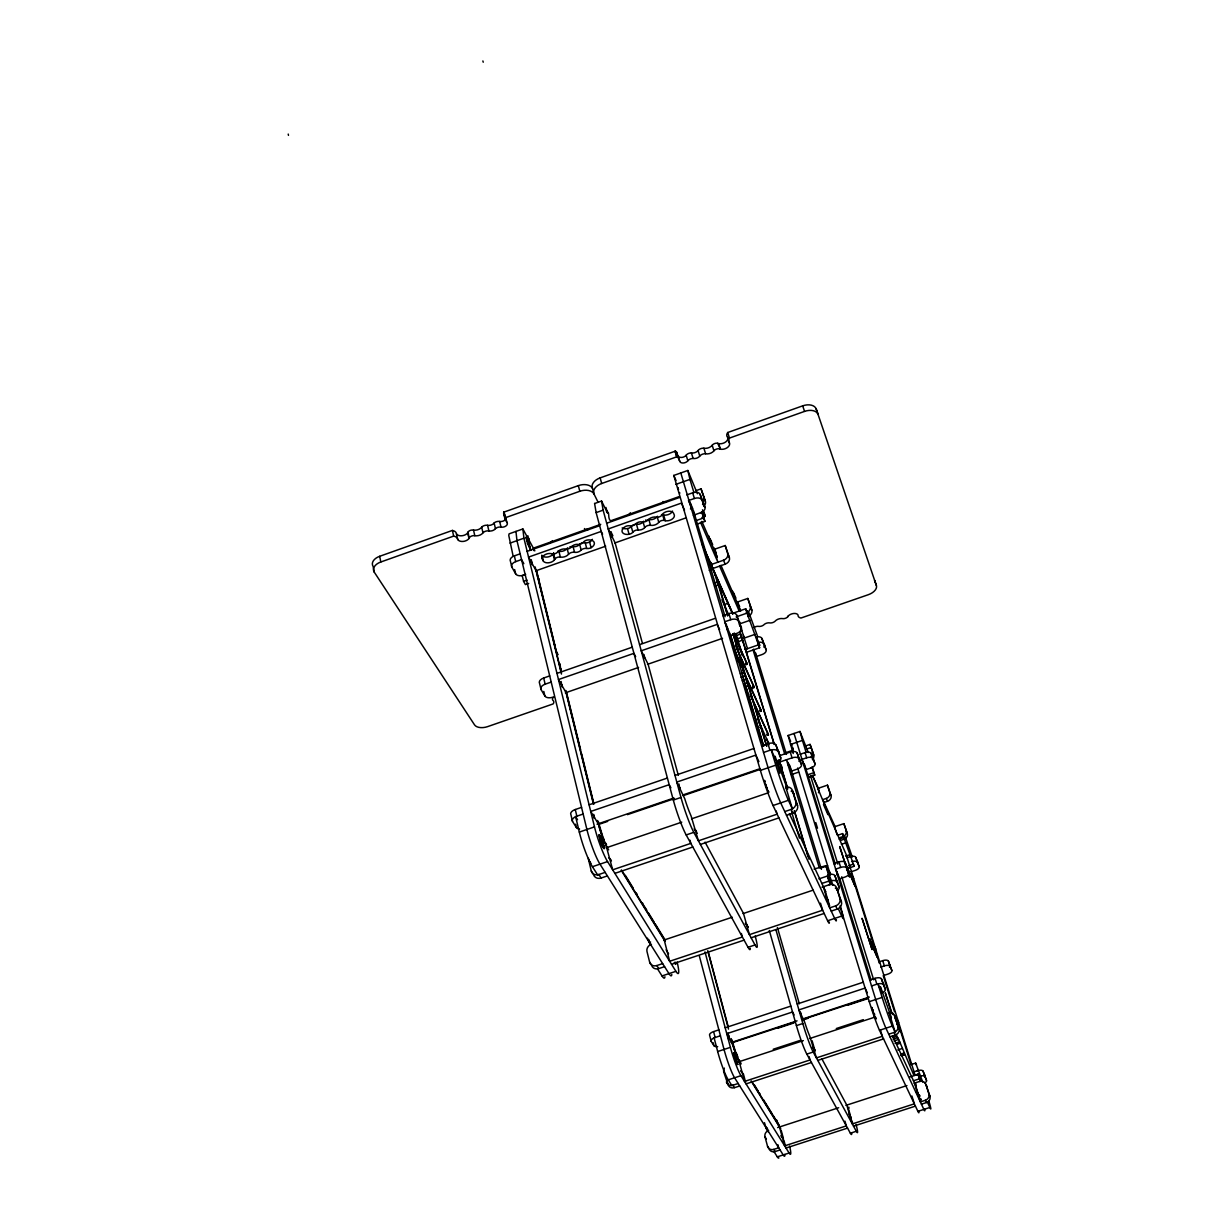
<?xml version="1.0" encoding="UTF-8"?>
<svg xmlns="http://www.w3.org/2000/svg" width="1219" height="1219" viewBox="0 0 1219 1219"><rect width="100%" height="100%" fill="white"/><g stroke="black" fill="none" stroke-linecap="round" stroke-linejoin="round"><path stroke-width="1.5" d="M827.488 811.778L812.433 775.177M594.613 503.523L601.561 501.055L603.131 510.136L680.964 797.455A26.864 2.743 71.2 0 0 693.809 832.348L755.018 944.954L748.024 947.285L686.175 834.939A26.864 2.834 71.2 0 1 673.315 800.06L596.137 512.62L594.582 503.462M818.833 791.268L818.498 792.761M559.993 663.715L560.801 670.267M527.492 543.445L530.859 550.394L529.031 542.745L526.913 538.158L530.402 549.358L525.968 537.122L527.522 543.43M520.147 553.822L513.169 556.291L508.78 535.507L509.054 533.861L522.875 528.955L523.926 538.188L594.491 826.893A26.772 3.748 71.3 0 0 607.55 861.589L675.905 971.314L662.024 975.931L657.59 968.983L664.568 966.652M515.957 531.408L516.963 540.657L586.903 829.484A26.757 3.84 71.3 0 0 599.977 864.149L668.957 973.615A24.578 3.2 71.7 0 0 671.806 974.453M739.659 609.942L739.491 608.906M716.833 557.494L715.751 553.365M593.653 492.659L592.525 488.453A11.58 7.329 -14.8 0 0 578.324 485.634L504.056 512.056L503.599 513.306L505.58 516.917M872.179 1008.22L871.844 1007.397L872.164 1008.57M728.612 1035.038L729.389 1038.253L728.337 1038.832M837.103 872.164L836.859 874.815M553.898 696.841A5.577 3.154 -13.6 0 0 552.725 700.163A6.583 3.718 -13.9 0 1 553.121 703.927L487.554 726.646A10.422 5.851 -12.4 0 1 474.557 724.894L374.233 572.107L373.105 566.408A11.55 7.177 -10.5 0 1 379.688 556.291L452.386 530.433L453.666 536.101A7.344 4.51 -9.9 0 1 457.719 539.514A6.202 3.886 -12.2 0 0 463.144 541.434A6.202 3.886 -12.2 0 0 468.995 538.448L467.7 532.794L468.416 531.575A4.145 2.59 -12.4 0 1 473.521 530.067A6.202 3.901 -12.5 0 0 481.673 527.172A4.693 2.941 -12.7 0 1 487.585 525.313A4.952 3.124 -12.8 0 0 494.122 522.981A4.678 2.941 -12.9 0 1 499.668 521.458A4.465 2.804 -13 0 0 505.915 518.624M598.041 502.182L594.034 494.061A11.611 7.329 -14.8 0 0 579.817 491.272L505.413 517.709L504.956 518.959L507.134 522.814A4.465 2.804 -13 0 1 505.839 526.044A4.465 2.804 -13 0 1 501.009 527.111A4.693 2.941 -12.9 0 0 495.447 528.635A4.967 3.124 -12.8 0 1 488.91 530.951A4.693 2.941 -12.7 0 0 482.983 532.825A6.202 3.886 -12.5 0 1 474.816 535.72A4.145 2.59 -12.4 0 0 469.711 537.229L468.995 538.448L468.126 531.926M541.769 556.672L543.232 560.908A6.217 3.809 -13.9 0 0 548.535 562.797A6.217 3.809 -13.9 0 0 554.462 559.826L553.015 554.112L553.776 552.893M554.462 559.826L555.224 558.607A4.16 2.545 -14 0 1 560.359 557.083A6.217 3.825 -14.1 0 0 568.587 554.188L569.761 553.243A4.708 2.88 -14.3 0 1 574.56 552.314A4.983 3.063 -14.4 0 0 581.143 549.998A4.708 2.88 -14.6 0 1 586.72 548.459A4.48 2.758 -14.7 0 0 591.108 547.681A7.085 4.358 -14.7 0 0 594.08 542.135A7.085 4.358 -14.7 0 0 587.208 540.063A4.48 2.758 -14.7 0 0 583.474 542.15A4.739 2.926 -14.5 0 1 578.263 544.436A4.983 3.063 -14.4 0 0 571.65 546.767A4.739 2.926 -14.3 0 1 565.875 549.053A6.217 3.825 -14.1 0 0 557.616 551.963A4.175 2.575 -14 0 1 552.74 553.99L551.11 553.609A6.217 3.825 -13.8 0 0 544.36 555.102A6.217 3.825 -13.8 0 0 542.485 559.536M737.937 606.513L737.967 605.31L739.293 608.357M715.004 553.822L715.035 552.618L715.721 554.386M592.525 488.453A11.596 7.344 -15.3 0 1 600.144 477.878L675.036 451.243L676.499 451.975L679.806 461.483A4.495 2.849 -17.1 0 0 683.463 462.976A4.495 2.849 -17.1 0 0 687.836 460.782A4.724 2.987 -17.2 0 1 693.108 458.451A4.998 3.169 -17.3 0 0 699.767 456.089A4.739 3.002 -17.5 0 1 705.603 453.773A6.263 3.977 -17.6 0 0 713.923 450.817A4.19 2.651 -17.8 0 1 718.89 448.744L720.444 449.171A6.263 3.977 -18 0 0 727.194 447.693A6.263 3.977 -18 0 0 729.465 443L727.713 437.438A7.405 4.678 -20.5 0 1 727.713 432.516L802.666 405.851A11.748 7.451 -19.8 0 1 816.197 408.99L876.4 585.531A10.605 6.034 -19.1 0 1 868.355 594.689L800.974 618.033A6.674 3.779 -17.5 0 1 798.049 615.107A5.638 3.215 -17.8 0 0 793.66 613.492A5.638 3.215 -17.8 0 0 788.114 616.144L787.306 617.225A3.779 2.164 -17.7 0 1 782.628 618.597A5.623 3.215 -17.5 0 0 775.101 621.202A4.282 2.438 -17.4 0 1 769.677 622.894A4.495 2.56 -17.3 0 0 763.658 624.981A4.266 2.438 -17.2 0 1 758.599 626.368A4.053 2.316 -17.1 0 0 753.845 627.633M628.09 515.058L628.928 514.357A1.828 1.432 -25.8 0 0 630.299 512.742M787.611 616.905L788.114 616.144M803.778 765.014L802.849 761.113M532.078 564.732L531.271 559.643M611.405 536.741L610.521 531.652M562.005 686.891L561.136 681.497M644.363 658.29L643.845 654.435M557.708 551.293A4.145 2.545 -14 0 1 558.912 551.369A6.217 3.825 -14.1 0 0 567.125 548.474L567.856 547.834M594.217 818.391L593.699 814.322M800.944 1014.863L800.624 1012.319M727.057 629.659L726.311 624.113M679.592 789.363L679.013 784.015M606.468 511.751C610.612 511.066 606.681 519.477 611.527 521.351M374.233 572.107A11.565 7.162 -10.6 0 1 380.816 561.989L453.666 536.101M594.034 494.061A11.611 7.344 -15.3 0 1 601.683 483.501L676.713 456.835L678.099 457.43L679.745 461.193M729.465 443A7.421 4.678 -20.5 0 1 729.48 438.078L804.57 411.397A11.763 7.436 -19.8 0 1 818.117 414.506L816.197 408.99M697.405 493.741L687.821 470.473L673.802 475.44L760.382 770.408A26.955 1.828 71.1 0 0 773.029 805.515L827.625 920.772A24.746 1.524 71.3 0 0 829.27 922.021M510.014 543.125L523.926 538.188M596.137 512.62L603.131 510.136M675.844 484.385L689.954 479.387L687.821 470.473M600.738 524.322L533.373 548.154L533.983 550.638M611.161 520.635L678.998 496.651M696.095 490.602L701.047 488.849L705.374 501.39A6.141 4.83 -23.8 0 1 703.698 506.434M527.141 551.354L599.641 525.709M606.681 523.225L679.699 497.413M686.785 494.899L693.87 492.4L689.954 479.387M523.362 575.216A6.202 3.794 -13.3 0 1 515.667 573.875L511.828 567.094A6.232 3.825 -13.2 0 1 515.713 561.624L521.549 559.567L523.835 563.666M700.559 512.742A6.247 3.855 -17 0 0 704.902 507.119L701.854 499.988A6.278 3.886 -17 0 0 694.388 498.495L688.476 500.582L694.693 514.814M525.679 574.393L522.204 575.627L523.591 581.372L525.419 584.587L528.711 583.429M535.888 570.797L605.691 546.188M614.65 543.034L686.236 517.785M693.398 515.256L701.733 512.33L704.902 521.382L696.521 524.322M701.992 517.481L705.298 516.307L703.942 511.843M523.591 581.372L527.065 580.137M696.384 520.483L703.439 517.999M712.612 568.557L725.183 564.153A5.927 4.754 -23.7 0 0 729.389 557.632L725.214 545.518L714.044 549.434L717.9 562.188L700.498 522.265M709.245 565.22L723.507 560.237A5.943 4.754 -23.7 0 0 727.713 553.7L725.214 545.518M709.245 570.37L712.825 569.121L711.576 565.845M713.907 583.368L717.473 582.133L716.361 578.766M714.806 586.278L718.387 585.029L727.606 615.808M724.345 604.548L727.941 603.283L727.606 602.201M747.796 616.509A5.729 4.663 -23.5 0 0 751.833 610.155L747.796 598.438L736.977 602.201L739.704 611.146M552.832 697.192A6.43 3.642 -13.5 0 1 544.908 696.049L541.053 689.558L539.575 683.387A6.445 3.687 -13.4 0 1 543.674 678.008L549.708 675.905M556.961 673.376L632.265 647.182M639.579 644.653L715.416 618.277M722.776 615.717L728.916 613.568A6.491 3.748 -16.8 0 1 736.566 614.894L741.426 627.861A6.476 3.703 -16.8 0 1 736.825 633.377L729.678 635.846M732.665 613.325L745.708 608.784L748.877 616.128L747.232 610.765M736.139 616.905L747.034 613.111L759.605 647.761L746.592 652.272L741.883 638.284L744.047 637.537L743.361 635.358M541.053 689.558A6.461 3.672 -13.5 0 1 545.152 684.179L551.217 682.076M741.426 627.861L738.409 621.004A6.506 3.733 -16.8 0 0 730.745 619.694L724.604 621.827L730.73 635.48L763.78 746.18M750.112 620.258L739.278 624.021L739.994 625.774M565.326 692.849L638.573 667.448M647.502 664.355L722.532 638.329M735.377 635.891L740.756 634.032L741.838 637.293L736.459 639.152M755.125 634.322L744.291 638.07L740.847 627.968M737.343 641.986L742.721 640.112L741.198 636.105M732.573 647.548L733.945 647.076M745.053 648.813L747.491 648.66L744.047 637.537M745.327 649.407L758.355 644.897M746.851 663.182L745.54 663.639L745.86 664.736L747.171 664.279L746.851 663.182L733.868 634.078M740.405 673.711L744.001 672.461L745.236 675.798L766.461 745.601M741.091 677.231L745.236 675.798L761.235 711.027L759.909 711.485M742.325 680.766L746.47 679.333M744.032 684.072L747.628 682.838M744.977 687.12L748.588 685.886M749.563 689.07L754.165 687.486L753.83 686.373L752.504 686.83L752.839 687.943M759.574 710.357L760.9 709.9L761.235 711.027M759.772 727.347L761.205 726.859M768.077 733.731L766.736 734.188L767.086 735.331L768.412 734.874L768.077 733.731L750.127 694.144M765.532 740.344L766.949 739.872L769.082 744.687M808.243 752.504L799.999 731.446L788.099 735.499L793.234 753.54M579.574 829.072A6.674 3.474 -13.7 0 1 576.389 827.549L572.519 821.423L570.934 814.764A6.689 3.52 -13.7 0 1 575.261 809.523L581.554 807.374M589.097 804.799L667.402 778.042M675.006 775.452L753.906 748.496M761.57 745.876L767.955 743.697A6.75 3.581 -16.6 0 1 775.817 744.794L780.754 757.898A6.735 3.535 -16.6 0 1 775.863 763.292M605.157 872.377L597.645 874.922L592.419 866.709A26.757 3.916 71.4 0 1 579.315 832.074L575.612 816.608L583.154 814.033M763.536 752.473L771.2 749.853L777.143 762.85L775.162 756.298M790.461 744.489L802.422 740.405L799.999 731.446M785.935 752.626L792.685 750.325M805.165 746.074L810.071 744.398L813.728 755.018A5.196 4.419 -22.9 0 1 812.418 759.513M779.49 755.734L790.278 752.062A5.912 3.108 -16.9 0 1 797.135 753.007L801.401 764.465A5.897 3.063 -16.9 0 1 797.074 769.174L791.512 771.063L786.438 759.757L819.29 867.821M806.46 749.091L811.366 747.43M800.091 754.302L806.094 752.26L802.422 740.405M597.051 824.196L673.939 798.003M682.792 794.986L760.123 768.656M777.631 762.759L792.045 757.852A5.927 3.093 -16.9 0 1 798.917 758.797L801.401 764.465M670.907 787.84L669.185 784.67L590.712 811.458L598.697 824.425L607.687 821.377M627.45 814.642L674.183 798.719M683.173 795.657L760.458 769.326M579.315 832.074L594.491 826.893M673.315 800.06L680.964 797.455M760.382 770.408L775.802 765.151L771.2 749.853M811.092 767.909A5.272 2.743 -17.1 0 0 814.993 763.688L812.814 758.614A5.287 2.758 -17.1 0 0 806.704 757.776L801.691 759.483L806.109 769.6M791.39 774.598L798.552 772.16M805.713 769.738L812.083 767.574L814.734 775.132L808.09 777.387M807.709 774.766L813.683 772.739M606.087 847.845L681.771 822.155M691.554 818.833L768.762 792.624M823.968 802.452L827.533 801.249A5.044 4.343 -22.7 0 0 831.023 795.474L827.457 785.158L817.919 788.403L818.955 791.71M592.419 866.709L607.55 861.589M686.175 834.939L693.809 832.348M773.029 805.515L788.403 800.304L792.411 809.005L784.762 811.58M822.749 799.618L826.314 798.415A5.059 4.343 -22.7 0 0 829.804 792.624L827.457 785.158M588.457 858.298A6.659 5.653 -32.7 0 0 588.594 859.806L591.276 870.991L593.546 874.526A6.659 5.668 -33 0 0 601.135 878.015L607.397 875.912M614.894 873.368L692.819 847.007M700.392 844.447L778.895 817.888M786.514 815.313L792.868 813.164A6.705 5.775 -24.3 0 0 797.531 805.469L792.472 790.643A6.705 5.745 -24.3 0 0 786.164 786.91M843.959 839.281A4.906 4.266 -22.4 0 0 847.327 833.644L843.868 823.633L834.588 826.756L837.133 834.908M838.382 835.03L842.588 833.613L844.889 838.977L840.714 840.379M839.556 837.712L843.746 836.295M839.144 839.129L843.822 837.56L854.169 866.267L848.592 868.141M841.415 844.325L846.062 842.756M845.605 856.104L850.252 854.549M846.9 857.795L851.075 856.393M832.973 885.284L825.903 865.703L814.048 869.056M820.509 868.126L827.61 865.749M833.811 863.677L838.977 861.94A5.455 2.636 -16.9 0 1 845.209 862.625L854.93 885.817M839.541 878.869L844.95 877.055A5.44 2.606 -16.9 0 0 849.034 872.941L846.931 868.126A5.455 2.621 -16.9 0 0 840.683 867.44L835.503 869.177L839.815 878.777L871.082 980.091M848.607 865.734L853.27 864.18L854.169 866.267M818.939 878.884L827.351 876.065L831.023 883.668L825.903 865.703M850.832 871.859L855.448 870.32A4.876 2.347 -17 0 0 859.136 866.602L855.723 857.338A4.891 2.362 -17.1 0 0 850.146 856.713M821.804 883.47L828.89 881.093L830.383 884.369L822.033 887.173M664.02 940.047L732.253 917.221M743.026 913.61L813.043 890.175M651.449 944.253A6.186 5.409 -33.5 0 0 646.984 951.506L649.651 962.157A6.202 5.44 -33.7 0 0 656.812 965.555L662.648 963.604M829.21 884.765A6.232 5.501 -23.9 0 1 836.706 888.057L839.952 898.616A6.247 5.531 -23.9 0 1 835.655 905.885L829.728 907.865L823.328 886.731M671.562 964.32L744.093 940.139M751.117 937.792L824.151 913.442M831.236 911.081L838.322 908.719L841.719 916.079L827.625 920.772M879.112 961.852L882.724 960.648A5.028 2.24 -16.9 0 1 888.422 961.151L891.866 970.461A5.028 2.225 -16.9 0 1 887.996 974.072L883.242 975.642L894.487 1011.648M880.788 967.048L884.354 965.875A5.044 2.24 -16.9 0 1 890.053 966.347L891.866 970.461M717.686 1046.633A5.562 2.423 -14.9 0 1 713.907 1045.658L711.226 1041.392L709.671 1035.495A5.577 2.453 -14.9 0 1 713.587 1031.609L718.86 1029.857M725.198 1027.769L790.857 1006.102M797.226 1003.999L863.296 982.209M869.696 980.091L875.044 978.324A5.623 2.484 -16.7 0 1 881.413 978.842L885.284 989.219A5.607 2.453 -16.7 0 1 882.327 992.677M720.429 1035.769L714.09 1037.857L717.671 1051.54A22.552 2.697 72 0 0 728.246 1079.851L731.888 1085.565L738.196 1083.493M871.509 985.958L877.924 983.84L882.053 992.86L880.24 987.04M731.309 1042.489L797.043 1020.852M802.468 1019.069L869.299 997.066M793.706 1022.482L732.314 1042.687L731.05 1038.603M802.727 1019.511L867.73 998.117M777.722 1028.272L793.965 1022.924M802.986 1019.953L808.395 1018.17M848.104 1005.111L867.958 998.574M717.671 1051.54L730.394 1047.35L704.993 951.887M851.593 1132.878A21.119 1.676 71.8 0 1 850.359 1133.198L806.826 1054.115A22.628 1.95 71.7 0 1 796.418 1025.621L802.818 1023.518L776.046 930.204M840.394 907.485L869.254 1001.652L882.145 997.416A22.704 1.128 71.4 0 0 892.354 1026.078L895.142 1032.112L888.742 1034.2M773.196 1049.269L800.243 1040.386M836.295 1028.546L863.342 1019.663M738.516 1061.901L803.336 1040.615M809.568 1038.573L875.379 1016.966M728.246 1079.851L740.939 1075.691L789.12 1153.022L777.311 1156.846L774.141 1151.879L780.084 1149.959M806.826 1054.115L813.21 1052.012L856.302 1131.278L850.359 1133.198M869.254 1001.652A22.689 1.249 71.4 0 0 879.493 1030.299L892.354 1026.078M724.391 1068.103A5.562 5.044 -35 0 0 723.781 1072.08L727.941 1084.438A5.562 5.059 -35.4 0 0 734.493 1087.668L739.75 1085.961M746.043 1083.889L811.443 1062.496M817.781 1060.423L883.577 1038.893M889.946 1036.805L895.264 1035.053A5.592 5.135 -22.9 0 0 899.058 1028.394L894.807 1015.976A5.592 5.12 -23 0 0 889.398 1012.547M892.841 1037.491L895.935 1036.47L895.416 1034.52M893.1 1039.182L897.717 1037.674L898.616 1039.243L913.778 1075.128M893.984 1040.98L898.586 1039.472M895.066 1043.312L899.652 1041.803M897.321 1044.195L900.369 1043.205M897.809 1049.94L902.38 1048.447M900.795 1054.145L903.843 1053.155M900.841 1054.328L903.904 1053.323M900.902 1054.496L903.965 1053.506M900.963 1054.679L904.071 1053.871M901.085 1055.044L904.132 1054.039M901.146 1055.227L904.193 1054.222M901.207 1055.395L904.315 1054.572M901.329 1055.73L904.376 1054.725L901.39 1055.883M910.715 1064.675L915.652 1063.075L916.49 1064.934M913.793 1071.897L918.227 1070.45M914.082 1075.448L919.019 1073.848L920.543 1079.531L918.014 1074.335L909.694 1077.047M913.412 1080.781L919.416 1078.83L920.482 1081.162L914.098 1083.234M777.631 1127.575L838.687 1107.736M845.864 1105.404L906.921 1085.565M768.656 1130.501A5.226 4.83 -36.4 0 0 764.983 1136.809L767.528 1146.256A5.242 4.861 -36.8 0 0 773.76 1149.395L778.712 1147.795L777.844 1144.626M919.492 1081.482A5.257 4.906 -22.1 0 1 925.952 1084.544L928.893 1093.931A5.272 4.937 -22.1 0 1 925.358 1100.269L920.345 1101.885L914.494 1083.112M786.011 1148.039L847.555 1128.108M853.513 1126.173L915.423 1106.121M921.412 1104.17L927.43 1102.235L929.838 1107.477L917.892 1111.347L879.493 1030.299M690.411 508.933L691.63 507.927L689.771 501.908M740.543 1070.876L742.965 1073.451M916.124 1091.858L918.547 1095.195M780.815 1135.773L782.552 1137.708M647.807 519.599L648.874 519.614A6.232 3.855 -16 0 0 657.163 516.688A4.16 2.575 -16.2 0 1 657.513 516.277M694.144 828.89L696.689 832.089M608.738 857.856L610.658 859.806M745.297 923.286L748.161 927.171M788.221 765.136L789.074 765.593L788.403 763.505M650.489 525.298L648.858 525.343A4.724 2.91 -15.9 0 0 644.683 527.583A4.983 3.078 -15.8 0 1 638.07 529.915A4.708 2.895 -15.7 0 0 632.829 532.2A4.48 2.758 -15.5 0 1 629.08 534.272A7.101 4.373 -15.5 0 1 622.284 532.185A7.101 4.373 -15.5 0 1 625.362 526.593A4.495 2.773 -15.5 0 1 629.766 525.816A4.739 2.926 -15.6 0 0 635.373 524.261A4.998 3.078 -15.8 0 1 642.017 521.915A4.754 2.941 -15.9 0 0 648.036 520.041A6.247 3.855 -16 0 1 656.355 517.1A4.19 2.59 -16.2 0 0 661.536 515.576L662.374 514.311A6.247 3.855 -16.3 0 1 668.439 511.279A6.247 3.855 -16.3 0 1 673.558 513.275L674.183 514.692A6.247 3.855 -16.4 0 1 672.035 519.233A6.247 3.855 -16.4 0 1 665.3 520.726L663.715 520.33A4.175 2.575 -16.2 0 0 658.778 522.372A6.247 3.855 -16 0 1 650.489 525.298L648.874 519.614M812.509 1047.319L814.932 1050.565L812.113 1040.752M672.538 511.066A6.232 3.855 -16.4 0 1 663.654 515.043L662.085 514.647A4.16 2.575 -16.2 0 0 661.475 514.647M727.713 437.438A6.263 3.977 -18 0 1 725.442 442.131A6.263 3.977 -18 0 1 718.707 443.609L717.153 443.183A4.175 2.651 -17.8 0 0 712.201 445.255A6.247 3.977 -17.6 0 1 703.881 448.211A4.724 3.002 -17.5 0 0 698.06 450.527A4.998 3.185 -17.3 0 1 691.417 452.889A4.724 2.987 -17.2 0 0 686.16 455.205A4.495 2.849 -17.1 0 1 681.802 457.415A4.495 2.849 -17.1 0 1 678.145 455.906L678.069 455.616M528.315 539.636L529.214 540.322L528.726 538.326M733.259 594.476L733.929 595.07L733.366 593.165M666.107 949.875L668.591 953.822M710.083 541.175L710.799 541.83L708.681 535.796M665.879 501.695L664.721 501.695A1.844 1.432 -24.7 0 1 663.029 501.527M593.973 815.435L594.506 817.644M825.949 896.635L828.173 901.146L827.518 899.424M753.769 650.291L753.662 649.148M917.983 1094.205L918.136 1094.007M849.064 1113.922L852.599 1123.034M850.283 1116.177L850.892 1117.381L850.359 1115.995M848.287 870.336L854.9 885.802M768.64 791.71L767.97 790.537M847.205 866.846L849.034 872.941M880.331 1029.735L882.343 1036.302L816.41 1057.894L809.827 1036.318A15.893 1.31 71.7 0 1 804.677 1022.162L798.917 1009.896L865.094 988.076L867.288 992.693M814.475 1049.711L814.932 1050.565M676.332 451.731L678.175 457.552M588.061 529.61L586.568 529.336A1.828 1.432 -27 0 1 584.48 528.543M759.407 1093.108L760.016 1093.885M728.871 1036.028L729.434 1038.1M792.944 749.929L792.198 747.75M803.382 762.835L803.915 764.557M636.166 892.963L637.049 894.152M791.161 744.428L791.725 746.302M827.503 811.793L845.849 853.681L915.073 1075.128M649.651 962.157L651.601 965.204A6.186 5.425 -33.8 0 0 658.748 968.602L656.812 965.555M767.528 1146.256L768.915 1148.435A5.226 4.846 -36.9 0 0 775.132 1151.559L773.76 1149.395M588.594 859.806L590.849 863.357M764.983 1136.809L766.385 1138.988M768.595 791.725L767.924 790.567M601.135 878.015L598.895 874.495A6.689 5.684 -32.9 0 1 591.276 870.991M734.493 1087.668L732.939 1085.215A5.577 5.074 -35.4 0 1 726.372 1081.969M650.291 944.649L647.487 938.158M575.612 816.608L577.532 819.686M531.865 562.035L532.337 563.94M609.927 858.618L611.405 860.995M782.065 1136.398L783.421 1138.592M625.317 875.333L633.21 888.148M644.821 907.012L646.725 910.09M648.615 913.183L654.313 922.433M655.258 923.972L665.422 940.459M738.638 1059.372L740.619 1062.587M754.47 1085.078L758.416 1091.508M765.532 1103.058L772.023 1113.602M772.953 1115.111L779.291 1125.396M621.705 870.244L664.843 940.26M740.908 1063.73L738.013 1058.808A14.491 1.646 71.9 0 1 733.228 1045.932L726.768 1033.682L792.533 1011.999L794.118 1014.924M751.803 1081.421L780.526 1128.032M608.647 849.856L605.813 844.965A18.773 2.606 71.3 0 1 599.352 827.777L597.462 820.478M621.187 870.183L665.102 941.418M733.015 1045.734A15.847 1.798 71.9 0 0 738.242 1059.829L740.771 1064.172M751.117 1080.948L780.846 1129.19M674.488 962.644L675.174 963.559L675.28 962.157M566.043 692.605L558.47 679.562L633.926 653.338L635.648 656.691M644.12 655.456L644.683 657.498M536.086 570.736L528.543 557.098L601.18 531.423L602.582 534.227M537.503 576.465L539.286 579.695M522.875 528.955L534.851 550.836M611.176 534.029L611.694 535.933M605.416 842.756L606.574 844.904M872.56 1010.063L874.648 1016.265M705.054 842.131L743.499 913.458L749.426 934.653L822.627 910.227L820.509 903.172M821.896 1058.9L846.794 1105.1L852.31 1123.933L914.341 1103.835L911.903 1095.988M892.521 1035.784L916.048 1086.297M728.352 1034.062L728.002 1033.194M765.837 1104.17L763.902 1100.132M562.279 686.114L561.639 684.423M789.363 813.606L825.537 891.333A17.584 1.036 71.3 0 0 825.933 891.699M895.051 1018.048L900.414 1031.518L896.773 1023.549M892.841 1013.279L893.329 1014.802M872.042 949.464L862.046 918.288L872.073 949.479M610.826 531.621L612.883 535.781M601.561 501.055L607.336 512.65L606.635 510.243M680.202 788.434L679.653 787.002M727.073 626.657L727.682 628.684M852.797 876.446L853.376 878.213M718.814 582.225L717.503 579.787L727.773 615.656M758.904 761.601L755.856 755.094L676.804 782.08L684.743 798.704A18.849 1.905 71.2 0 0 691.097 815.999L698.411 840.82L777.128 814.17L776.183 811.001M691.036 505.839L691.6 507.729M792.868 813.164L791.131 809.431A6.735 5.79 -24.3 0 0 795.824 801.706L792.472 790.643M835.655 905.885L837.148 909.1A6.232 5.516 -23.9 0 0 841.43 901.847L836.706 888.057M895.264 1035.053L894.076 1032.463A5.607 5.15 -23 0 0 897.87 1025.789L894.807 1015.976M925.358 1100.269L926.425 1102.555A5.257 4.922 -22 0 0 929.945 1096.231L925.952 1084.544M786.925 787.657L776.793 760.138M786.895 789.379L785.737 786.849L792.411 809.005M890.236 1015.107L889.032 1012.471L895.142 1032.112M795.824 801.706L797.531 805.469M839.952 898.616L841.43 901.847M897.87 1025.789L899.058 1028.394M928.893 1093.931L929.945 1096.231M757.38 718.494L768.778 743.499M758.492 721.343L761.509 728.048M922.753 1082.122L915.652 1063.075M751.254 697.024L768.412 734.874M898.632 1022.543L897.763 1020.41L898.098 1021.232M719.56 629.522L717.229 624.387L641.24 650.794L648.081 664.142L678.328 775.375M781.013 764.877L782.293 767.711M829.301 871.25L830.749 874.465M827.823 874.876A6.125 2.941 -16.7 0 1 834.847 875.638L839.175 887.188A6.11 2.91 -16.7 0 1 837.331 890.449M917.237 1070.77A5.181 2.103 -16.7 0 1 923.042 1071.105L926.516 1080.461A5.166 2.088 -16.7 0 1 924.81 1082.914M775.817 744.794L780.754 757.898M834.847 875.638L839.175 887.188M885.284 989.219L881.413 978.842M923.042 1071.105L926.516 1080.461M642.565 903.02L643.967 906.113M733.609 648.066L742.401 667.113L742.371 665.635M733.198 647.548L741.944 667.357M742.706 669.521L760.9 709.9M735.56 645.643L753.83 686.373M736.657 648.462L754.165 687.486M733.427 633.469L747.171 664.279M735.301 639.305L737.586 644.394M739.064 647.7L742.645 655.746L736.093 633.926M721.968 599.733L728.825 615.184M875.714 949.205L874.846 947.041L875.425 948.824M703.637 548.169L711.881 566.881M732.726 614.163L717.961 581.128L719.058 586.568M684.529 510.228L681.375 503.097L608.235 528.939L615.123 542.866L642.443 643.403M673.772 475.38L676.042 480.53M788.084 735.468L790.659 741.32M702.403 544.649L732.848 613.736M702.555 545.365L732.406 613.096M896.087 1034.443L897.717 1037.674M754.043 650.535L756.633 656.432L761.997 654.573A5.699 3.2 -17 0 0 766.111 649.773L761.89 638.421A5.714 3.246 -17.1 0 0 756.649 636.912M853.681 878.686L852.812 876.583M715.142 553.076L716.848 556.992L716.284 555.681M719.591 566.104L739.278 611.252M823.495 804.54L827.899 814.627M693.001 509.146L689.908 502.06L690.472 503.95M710.448 539.468L712.658 544.573M714.136 547.971L716.345 553.06M733.655 592.906L735.91 598.118M737.419 601.577L739.674 606.788M818.878 789.196L812.494 775.909M835.259 826.924L823.328 800.837M701.854 521.382L717.244 556.793M720.962 565.342L740.786 610.963M875.044 1017.24L875.714 1019.023L874.876 1016.859M702.479 509.801L705.298 516.307M723.507 560.237L725.183 564.153M826.314 798.415L827.533 801.249M759.955 645.415L756.283 636.928L759.605 647.761M826.512 897.275L827.091 898.86M761.89 638.421L766.111 649.773M855.723 857.338L859.136 866.602M748.695 612.106L757.639 636.455M845.331 836.889L852.31 857.064M701.047 488.849L705.374 501.39M727.713 553.7L729.389 557.632M747.796 598.438L751.833 610.155M810.071 744.398L813.728 755.018M829.804 792.624L831.023 795.474M843.868 823.633L847.327 833.644M694.388 498.495L692.682 492.811A6.263 3.886 -17 0 1 700.133 494.32L704.902 507.119M806.704 757.776L805.104 752.611A5.287 2.758 -17.1 0 1 811.199 753.449L814.993 763.688M742.874 669.551L741.883 663.639M898.373 1022.238L898.068 1021.446M814.917 1050.976L814.566 1049.986M739.522 624.875L740.192 626.49M847.723 868.461L847.327 867.319A5.425 2.606 -16.9 0 1 846.58 869.665M709.793 538.798L710.723 541.465M791.603 744.58L791.771 745.038M603.1 837.377L604.03 839.739M675.326 962.69L675.753 964.381L674.366 962.461M875.867 1018.932L875.394 1017.027M742.615 668.606L744.001 672.461M736.748 1055.441L731.629 1039.457M712.597 568.252L713.953 572.031M919.766 1096.262L919.431 1095.332M920.65 1099.005L920.985 1099.934M738.135 605.675L738.607 607.001M767.498 789.409L766.446 786.849M696.994 833.049L697.344 833.308M872.956 1009.713L873.368 1010.795M679.821 493.223L679.562 492.537M849.795 1115.278L849.552 1114.501M767.208 788.647L766.568 787.169M713.846 571.467L715.157 575.322M874.373 1015.701L873.764 1013.766M743.88 671.821L748.893 686.556M917.678 1093.245L917.419 1092.468M740.954 628.455L741.777 630.68M920.543 1098.548L920.954 1099.706M792.411 748.375L792.838 749.578M556.946 652.195L557.814 654.633M556.702 652.104L557.662 654.801M602.628 836.188L598.224 821.408M747.887 927.034L747.582 926.135M739.613 631.442L741.381 636.455M715.172 575.094L717.732 582.591M876.4 585.531L874.572 580.274A10.59 6.049 -19.1 0 1 874.739 581.874M802.666 405.851L804.57 411.397M792.609 747.338L793.036 748.573M765.852 784.868L766.401 786.484M742.904 679.882L743.27 680.979M678.069 488.255L678.526 489.657M765.578 784.015L766.111 785.585M874.267 1013.4L874.709 1014.741M677.855 487.57L678.282 488.941M727.713 432.516L729.48 438.078M875.836 1018.535L875.501 1017.454M873.322 1012.425L872.438 1009.53M556.291 650.778L554.523 644.744M888.422 961.151L890.053 966.347M882.724 960.648L884.354 965.875M842.588 833.613L843.822 837.56M918.014 1074.335L919.416 1078.83M718.707 443.609L720.444 449.171L717.671 443.259M851.395 873.657L879.387 963.284M896.742 1018.84L910.791 1063.852M919.339 1094.875L919.705 1096.049M915.576 1085.428L920.436 1101.047M811.199 753.449L812.814 758.614M845.209 862.625L846.931 868.126M892.14 1013.812L885.284 992.815L891.561 1013.111M717.473 582.133L718.707 585.729M891.439 1017.728L880.423 986.613M712.201 445.255L713.923 450.817M812.128 766.781L814.734 775.132M877.924 983.84L882.145 997.416M838.977 861.94L840.683 867.44M875.044 978.324L876.857 984.19A5.638 2.468 -16.7 0 1 883.242 984.693A5.607 2.453 -16.7 0 0 883.47 983.383M744.855 683.783L760.9 737.404M810.437 775.497L837.849 864.103M841.765 876.751L873.657 979.817M804.525 764.45L835.32 864.21M836.828 871.25L837.682 874.13M764.557 780.312L764.923 782.202M703.881 448.211L705.603 453.773M797.135 753.007L798.917 758.797M815.785 822.581L817.507 828.204M791.603 745.937L791.04 744.017M797.668 768.031L830.413 874.876M790.278 752.062L792.045 757.852M698.06 450.527L699.767 456.089M745.708 608.784L747.034 613.111M827.351 876.065L828.89 881.093M755.536 652.835L786.453 754.424M789.76 765.303L821.423 869.33M788.114 762.545L788.998 765.441M753.083 649.971L784.686 753.967M738.577 605.873L740.207 611.237M824.836 889.992L829.636 905.808M691.417 452.889L693.108 458.451M732.68 591.23L733.762 594.796M700.133 494.32L701.854 499.988M736.566 614.894L738.409 621.004M746.318 651.693L774.324 744.504M779.032 759.742L787.824 788.876M794.407 810.696L809.081 859.334M742.127 638.817L774.019 743.819M778.956 760.199L787.184 787.489M794.331 811.138L808.045 856.622M686.16 455.205L687.836 460.782M702.053 511.934L704.902 521.382M777.25 764.42L779.931 773.303M791.542 811.564L799.435 838.154M813.561 1048.02L814.018 1048.858M728.916 613.568L730.745 619.694M766.553 738.714L766.949 739.872M767.955 743.697L769.92 750.294A6.765 3.566 -16.6 0 1 777.813 751.376M734.432 633.057L737.861 644.47M733.061 633.667L766.781 746.318M733.03 633.926L742.295 664.675M711.256 562.98L712.338 566.637M710.266 561.502L711.165 564.549M675.951 451.457L677.886 457.216M675.783 451.396L677.459 456.973M693.428 510.563L725.107 616.677M675.433 451.289L677.276 456.927M730.151 634.413L738.409 662.039M761.448 739.217L763.46 745.967M675.235 451.259L676.911 456.851M675.036 451.243L676.713 456.835M744.245 684.209L746.973 693.321M748.055 696.963L751.864 709.732M755.125 720.658L756.755 726.128M757.837 729.77L761.646 742.539M746.455 924.032L747.018 925.084M850.298 1115.187L848.013 1107.37L848.576 1108.208A14.994 1.158 71.8 0 0 848.866 1107.172M844.95 1121.16L846.321 1125.884L784.655 1145.86L779.49 1126.981M695.363 829.651L696.034 830.87M550.226 542.988L551.003 541.906A1.828 1.432 -28 0 0 552.314 540.687M663.654 515.043L665.3 520.726M662.603 514.708L664.233 520.391M777.417 927.522L799.329 1003.755M657.163 516.688L658.778 522.372M809.111 1056.675L810.041 1059.966L744.519 1081.421L739.232 1061.658M769.28 930.447L796.418 1025.621M643.739 521.199A4.708 2.91 -15.9 0 0 643.083 521.9L644.683 527.583M634.459 524.505A4.708 2.895 -15.7 0 1 636.47 524.231L638.07 529.915M633.484 524.856A4.708 2.895 -15.7 0 0 631.244 526.501L632.829 532.2M741.381 933.464L742.371 937.015L669.658 961.273L664.218 939.986M622.162 527.949A7.085 4.373 -15.5 0 0 627.495 528.589L629.08 534.272M781.288 1130.744L782.994 1137.022M783.863 1140.161L785.585 1146.469M776.884 1120.246L778.118 1124.756M600.144 477.878L601.683 483.501M605.919 507.439L607.428 513.016M482.876 60.95L483.227 62.215M689.969 840.196L690.823 843.38L612.685 869.817L605.614 843.853A17.173 2.377 71.3 0 1 599.702 828.143L598.697 824.425M767.147 1127.712L768.275 1131.872L765.989 1128.245A5.15 2.072 -15.2 0 1 766.065 1127.133M764.481 1122.684L766.263 1128.611M743.407 1074L745.601 1082.243M732.558 1041.117L733.427 1044.348M708.148 951.521L728.2 1026.642M707.751 950.683L728.505 1029.11M764.633 780.769L764.938 781.912M578.324 485.634L579.817 491.272M699.295 955.787L724.04 1049.437A22.552 2.636 72 0 0 734.585 1077.779L783.207 1154.942A21.073 2.27 72.1 0 0 784.884 1154.469M592.419 539.316A7.07 4.358 -14.7 0 1 589.6 541.967L591.108 547.681M726.646 1079.501L727.941 1084.438M582.255 542.943A4.693 2.88 -14.6 0 1 585.227 542.76L586.72 548.459M713.587 1031.609L715.142 1037.506A5.592 2.438 -14.9 0 0 711.226 1041.392M713.145 1042.717L713.907 1045.658M581.768 543.095A4.693 2.88 -14.6 0 0 579.65 544.284L581.143 549.998M570.919 546.6A4.693 2.895 -14.3 0 1 573.082 546.615L574.56 552.314M567.125 548.474L568.587 554.188M558.912 551.369L560.359 557.083M553.472 553.243L554.919 558.957M648.843 939.636L650.017 944.329A6.08 2.88 -14.4 0 1 650.565 941.967M543.232 560.908L541.8 555.178A6.202 3.825 -13.8 0 0 547.102 557.083A6.202 3.825 -13.8 0 0 553.015 554.112M536.512 570.446L554.965 645.461M566.683 693.123L580.655 749.929M581.554 753.601L593.714 803.077M527.888 535.796L528.909 540.002M536.055 569.578L561.471 673.01M565.768 690.457L593.729 804.25M535.156 566.942L561.487 674.077M565.57 690.701L593.485 804.342M915.667 1083.462L916.109 1085.337M505.915 518.334L506.936 522.57M504.056 512.056L505.413 517.709M503.935 512.178L505.184 517.968M515.713 561.624L514.327 555.879A6.217 3.825 -13.2 0 0 510.456 561.349L511.828 567.094M543.674 678.008L545.152 684.179M575.261 809.523L576.861 816.181A6.705 3.505 -13.7 0 0 572.519 821.423M503.737 512.452L505.016 518.258M503.615 512.742L505.001 519.081M514.647 569.578L515.667 573.875M543.811 691.432L544.908 696.049M575.597 824.227L576.389 827.549M499.668 521.458L501.009 527.111M494.122 522.981L495.447 528.635M487.585 525.313L488.91 530.951M481.673 527.172L482.983 532.825M473.521 530.067L474.816 535.72M452.386 530.433A7.329 4.526 -9.8 0 1 456.439 533.846L457.719 539.514M560.694 668.454L561.273 671.12M794.041 733.472L875.699 999.534A22.704 1.189 71.4 0 0 885.923 1028.181L923.865 1109.412A21.195 1.021 71.5 0 0 924.627 1109.244M379.688 556.291L380.816 561.989M288.217 134.075L288.476 135.37M680.812 472.957L768.092 767.772A26.97 1.737 71.1 0 0 780.709 802.91L834.665 918.425A24.761 1.448 71.3 0 0 836.264 919.69M758.309 642.322A5.729 3.23 -17 0 1 763.551 643.83M764.45 644.379A5.699 3.215 -17.1 0 1 763.764 647.015M831.267 880.667A6.125 2.926 -16.7 0 1 836.752 881.825M837.27 881.002A6.095 2.91 -16.7 0 1 837.103 882.602M799.634 758.706A5.882 3.078 -16.9 0 1 798.887 761.25M750.264 606.483A5.745 4.678 -23.5 0 1 746.211 612.852M703.576 497.184A6.156 4.83 -23.8 0 1 702.86 501.07M703.195 501.466A6.232 3.855 -17 0 1 702.555 504.59M569.822 546.859A4.693 2.895 -14.3 0 1 570.37 546.706M579.65 544.284A4.967 3.063 -14.4 0 1 573.082 546.615M589.6 541.967A4.465 2.758 -14.7 0 1 585.227 542.76M631.244 526.501A4.48 2.773 -15.5 0 1 627.495 528.589M643.083 521.9A4.983 3.078 -15.8 0 1 636.47 524.231M645.598 520.102A4.708 2.91 -15.9 0 1 646.146 519.919M778.758 751.331A6.72 3.535 -16.6 0 1 778.651 753.235M739.583 621.766A6.461 3.718 -16.8 0 1 739.506 623.762M835.335 888.163A6.217 5.486 -23.9 0 1 838.184 891.302M791.161 791.161A6.689 5.745 -24.3 0 1 794.194 794.422M755.17 935.979A24.67 2.286 71.5 0 1 755.018 944.954M750.279 948.321A24.67 2.362 71.5 0 1 748.024 947.285M677.124 962.004A24.593 3.124 71.7 0 1 675.905 971.314M851.7 861.635A4.891 2.362 -17 0 1 857.277 862.26M857.597 861.696A4.876 2.347 -17.1 0 1 857.673 862.305M920.284 1075.966A5.196 2.103 -16.7 0 1 924.779 1076.636M924.779 1074.96A5.166 2.088 -16.7 0 1 924.551 1076.133M890.22 965.265A5.013 2.225 -16.9 0 1 889.474 967.17M846.184 830.962A4.906 4.282 -22.5 0 1 842.817 836.615M812.448 752.001A5.211 4.419 -22.9 0 1 811.123 756.511M813.378 758.538A5.272 2.743 -17.1 0 1 813.256 760.031M925.602 1084.742A5.242 4.891 -22 0 1 927.004 1086.86M894.533 1016.387A5.577 5.12 -22.9 0 1 895.995 1018.596M813.21 1052.012A22.628 1.889 71.7 0 1 802.818 1023.518M856.073 1124.497A21.134 1.615 71.8 0 1 856.302 1131.278M740.939 1075.691A22.567 2.59 72 0 1 730.394 1047.35M789.592 1146.043A21.073 2.209 72.1 0 1 789.12 1153.022M918.699 1111.164A21.195 1.067 71.5 0 1 917.892 1111.347M778.895 1157.882A21.058 2.316 72.2 0 1 777.311 1156.846M738.044 1057.086A10.438 1.189 71.9 0 1 737.343 1055.761M737.16 1054.907A9.31 1.051 71.9 0 1 736.413 1053.246M928.848 1100.925A21.195 0.96 71.5 0 1 929.838 1107.477M664.919 976.754A24.578 3.276 71.7 0 1 662.024 975.931M840.15 905.687A24.761 1.371 71.3 0 1 841.719 916.079M788.403 800.304A26.97 1.646 71.1 0 1 775.802 765.151M467.7 532.794A6.186 3.886 -12.2 0 1 461.879 535.766A6.186 3.886 -12.2 0 1 456.439 533.846M603.801 845.696L604.152 848.79L601.119 843.761L598.94 834.604L599.489 835.685A6.445 0.899 71.3 0 0 600.921 842.71L601.5 844.234A6.445 0.899 71.3 0 0 603.74 847.555A6.445 0.899 71.3 0 0 602.156 840.699L601.577 839.175A6.445 0.899 71.3 0 0 599.321 835.853L599.885 835.152L603.801 845.696M737.8 1064.461L735.667 1060.987L733.533 1052.85L737.282 1064.477L735.667 1056.416L734.067 1052.926L737.8 1064.461M849.43 876.781L839.739 846.626L849.43 876.781M870.716 942.18L877.208 957.22L869.589 938.569L870.716 942.18"/></g></svg>
